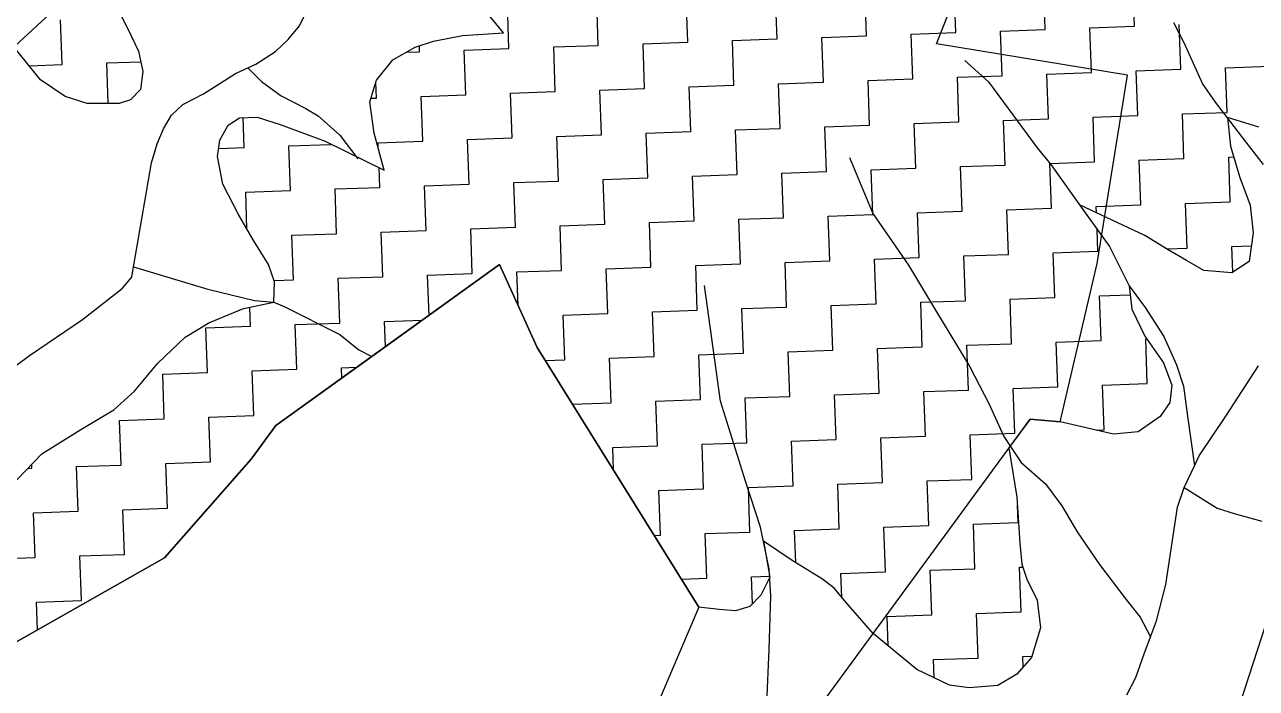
# Model space of a CAD drawing. Header units: metres. Extents: x 267220 to 268866, y 2134324 to 2136627.
# Drawn here: x 267768.5 to 268185.8, y 2135237.1 to 2135461.9 of the extents above; entities that cross this region are included whole.
import ezdxf

# ---------------------------------------------------------------- set-up
doc = ezdxf.new("R2010")
doc.units = ezdxf.units.M
for name, color, linetype in [('LINE_WATER', 4, 'Continuous'), ('POLY_HATCH', 12, 'Continuous'), ('POLY_PARCEL', 6, 'Continuous'), ('V_BOUND_LINE', 7, 'Continuous')]:
    doc.layers.add(name, color=color, linetype=linetype)

msp = doc.modelspace()

# ---------------------------------------------------------------- linework, layer by layer
at = {"layer": 'LINE_WATER'}
for p, q in [((267861.58, 2135461.59), (267864.2, 2135466.86)), ((267857.83, 2135456.9), (267861.58, 2135461.59)), ((268161.43, 2135455.57), (268157.78, 2135462.55)), ((267853.49, 2135452.83), (267857.83, 2135456.9)), ((268167.55, 2135442.01), (268161.43, 2135455.57)), ((267846.78, 2135448.53), (267853.49, 2135452.83)), ((267839.89, 2135445.34), (267844.13, 2135447.3)), ((267844.13, 2135447.3), (267846.78, 2135448.53)), ((267844.13, 2135447.3), (267848.72, 2135442.65)), ((268087.06, 2135449.76), (268095.05, 2135442.55)), ((267829.06, 2135438.51), (267839.89, 2135445.34)), ((267848.72, 2135442.65), (267855.43, 2135437.81)), ((268095.05, 2135442.55), (268111.57, 2135420.19)), ((267822.05, 2135434.9), (267829.06, 2135438.51)), ((268171.93, 2135435.73), (268167.55, 2135442.01)), ((267818.25, 2135431.26), (267822.05, 2135434.9)), ((267855.43, 2135437.81), (267863.8, 2135433.52)), ((268182.34, 2135422.17), (268171.93, 2135435.73)), ((267815.61, 2135426.69), (267818.25, 2135431.26)), ((267863.8, 2135433.52), (267868, 2135431.01)), ((267868, 2135431.01), (267875.25, 2135424.5)), ((267813.41, 2135421.57), (267815.61, 2135426.69)), ((267811.54, 2135415.13), (267813.41, 2135421.57)), ((267875.25, 2135424.5), (267881.34, 2135416.5)), ((268188.24, 2135414.53), (268182.34, 2135422.17)), ((268111.57, 2135420.19), (268116.12, 2135414.55)), ((267805.97, 2135383), (267811.54, 2135415.13)), ((267881.34, 2135416.5), (267881.34, 2135416.5)), ((268047.96, 2135416.98), (268055.89, 2135397.94)), ((268116.12, 2135414.55), (268127.57, 2135398.53)), ((268055.89, 2135397.94), (268067.88, 2135380.48)), ((268127.57, 2135398.53), (268135.97, 2135386.74)), ((268135.97, 2135386.74), (268142.73, 2135373.45)), ((267804.8, 2135376.38), (267805.42, 2135379.88)), ((267805.42, 2135379.88), (267805.97, 2135383)), ((267805.42, 2135379.88), (267830.62, 2135372.33)), ((268067.88, 2135380.48), (268077.39, 2135364.63)), ((267801.58, 2135372.55), (267804.8, 2135376.38)), ((267788.08, 2135361.99), (267801.58, 2135372.55)), ((267830.62, 2135372.33), (267846.41, 2135368.46)), ((268004.21, 2135334.35), (267998.81, 2135373.51)), ((268142.73, 2135373.45), (268148.07, 2135366.15)), ((267846.41, 2135368.46), (267852.95, 2135367.91)), ((267852.95, 2135367.91), (267856.4, 2135366.47)), ((267856.4, 2135366.47), (267875.26, 2135356.97)), ((268077.39, 2135364.63), (268088.7, 2135345.95)), ((268148.07, 2135366.15), (268154.47, 2135356.23)), ((267770.16, 2135349.86), (267788.08, 2135361.99)), ((267875.26, 2135356.97), (267881.71, 2135351.73)), ((268154.47, 2135356.23), (268158.68, 2135346.72)), ((267881.71, 2135351.73), (267886.08, 2135349.49)), ((267760.88, 2135342.95), (267770.16, 2135349.86)), ((268158.68, 2135346.72), (268161.11, 2135339.44)), ((268175.43, 2135329.34), (268186.53, 2135346.34)), ((268088.7, 2135345.95), (268095.18, 2135333.61)), ((268161.11, 2135339.44), (268162.44, 2135329.34)), ((268012.68, 2135307.22), (268004.21, 2135334.35)), ((268095.18, 2135333.61), (268100.18, 2135322.44)), ((268162.44, 2135329.34), (268164.82, 2135312.47)), ((268166.43, 2135315.84), (268175.43, 2135329.34)), ((268100.18, 2135322.44), (268106.05, 2135313.58)), ((268106.05, 2135313.58), (268114.29, 2135306.39)), ((268164.82, 2135312.47), (268166.43, 2135315.84)), ((268161.33, 2135305.14), (268164.82, 2135312.47)), ((268017.82, 2135291.7), (268012.68, 2135307.22)), ((268114.29, 2135306.39), (268119.88, 2135298.86)), ((268159.05, 2135298.46), (268161.33, 2135305.14)), ((268161.33, 2135305.14), (268172.48, 2135298.13)), ((268119.88, 2135298.86), (268125.02, 2135290.1)), ((268155.09, 2135272.25), (268159.05, 2135298.46)), ((268172.48, 2135298.13), (268178.22, 2135296.29)), ((268178.22, 2135296.29), (268187.63, 2135293.68)), ((268020.75, 2135277.55), (268017.82, 2135291.7)), ((268125.02, 2135290.1), (268132.67, 2135279.02)), ((268021.32, 2135268.39), (268020.75, 2135277.55)), ((268132.67, 2135279.02), (268141.56, 2135267.25)), ((268151.97, 2135259.99), (268155.09, 2135272.25)), ((268020.76, 2135250.24), (268021.32, 2135268.39)), ((268141.56, 2135267.25), (268146.37, 2135261.14)), ((268146.37, 2135261.14), (268149.9, 2135254.48)), ((268149.9, 2135254.48), (268151.97, 2135259.99)), ((268147.78, 2135248.81), (268149.9, 2135254.48)), ((268019.96, 2135231.97), (268020.76, 2135250.24)), ((268144.95, 2135240.71), (268147.78, 2135248.81)), ((268141.9, 2135234.82), (268144.95, 2135240.71))]:
    msp.add_line(p, q, dxfattribs=at)
at = {"layer": 'POLY_HATCH', "linetype": 'Continuous'}
for p, q in [((268114.23, 2135460.32), (268113.69, 2135475.46)), ((268144.5, 2135461.41), (268143.96, 2135476.54)), ((268023.41, 2135457.08), (268022.87, 2135472.21)), ((268053.68, 2135458.16), (268053.14, 2135473.3)), ((268083.95, 2135459.24), (268083.41, 2135474.38)), ((267932.59, 2135453.83), (267932.05, 2135468.97)), ((267962.86, 2135454.91), (267962.32, 2135470.05)), ((267993.13, 2135456), (267992.59, 2135471.13)), ((267781.22, 2135448.42), (267780.68, 2135463.56)), ((268068.82, 2135458.7), (268083.95, 2135459.24)), ((268099.09, 2135459.78), (268114.23, 2135460.32)), ((268099.63, 2135444.65), (268099.09, 2135459.78)), ((268129.36, 2135460.87), (268144.5, 2135461.41)), ((268129.9, 2135445.73), (268129.36, 2135460.87)), ((268160.18, 2135446.81), (268159.64, 2135461.95)), ((267902.32, 2135452.75), (267902.24, 2135454.81)), ((267947.73, 2135454.37), (267962.86, 2135454.91)), ((267978, 2135455.46), (267993.13, 2135456)), ((267978.54, 2135440.32), (267978, 2135455.46)), ((268008.27, 2135456.54), (268023.41, 2135457.08)), ((268008.81, 2135441.4), (268008.27, 2135456.54)), ((268038.54, 2135457.62), (268053.68, 2135458.16)), ((268039.09, 2135442.48), (268038.54, 2135457.62)), ((268069.36, 2135443.56), (268068.82, 2135458.7)), ((267897.78, 2135452.59), (267902.32, 2135452.75)), ((267917.45, 2135453.29), (267932.59, 2135453.83)), ((267917.99, 2135438.16), (267917.45, 2135453.29)), ((267948.27, 2135439.24), (267947.73, 2135454.37)), ((267770.06, 2135448.02), (267781.22, 2135448.42)), ((267796.36, 2135448.96), (267807.83, 2135449.37)), ((267796.85, 2135435.24), (267796.36, 2135448.96)), ((268145.04, 2135446.27), (268160.18, 2135446.81)), ((268145.58, 2135431.13), (268145.04, 2135446.27)), ((268175.31, 2135447.35), (268190.45, 2135447.89)), ((268175.85, 2135432.21), (268175.31, 2135447.35)), ((267887.72, 2135437.07), (267887.53, 2135442.46)), ((268023.95, 2135441.94), (268039.09, 2135442.48)), ((268054.22, 2135443.02), (268069.36, 2135443.56)), ((268054.76, 2135427.89), (268054.22, 2135443.02)), ((268084.49, 2135444.11), (268099.63, 2135444.65)), ((268085.04, 2135428.97), (268084.49, 2135444.11)), ((268114.77, 2135445.19), (268129.9, 2135445.73)), ((268115.31, 2135430.05), (268114.77, 2135445.19)), ((267902.86, 2135437.61), (267917.99, 2135438.16)), ((267933.13, 2135438.7), (267948.27, 2135439.24)), ((267933.67, 2135423.56), (267933.13, 2135438.7)), ((267963.4, 2135439.78), (267978.54, 2135440.32)), ((267963.94, 2135424.64), (267963.4, 2135439.78)), ((267993.68, 2135440.86), (268008.81, 2135441.4)), ((267994.22, 2135425.72), (267993.68, 2135440.86)), ((268024.49, 2135426.81), (268023.95, 2135441.94)), ((267885.82, 2135437.01), (267887.72, 2135437.07)), ((267903.4, 2135422.48), (267902.86, 2135437.61)), ((267842.85, 2135420.31), (267842.49, 2135430.41)), ((268100.17, 2135429.51), (268115.31, 2135430.05)), ((268130.45, 2135430.59), (268145.58, 2135431.13)), ((268130.99, 2135415.46), (268130.45, 2135430.59)), ((268160.72, 2135431.67), (268175.85, 2135432.21)), ((268161.26, 2135416.54), (268160.72, 2135431.67)), ((267979.08, 2135425.18), (267994.22, 2135425.72)), ((268009.35, 2135426.26), (268024.49, 2135426.81)), ((268009.89, 2135411.13), (268009.35, 2135426.26)), ((268039.63, 2135427.35), (268054.76, 2135427.89)), ((268040.17, 2135412.21), (268039.63, 2135427.35)), ((268069.9, 2135428.43), (268085.04, 2135428.97)), ((268070.44, 2135413.29), (268069.9, 2135428.43)), ((268100.71, 2135414.37), (268100.17, 2135429.51)), ((267857.99, 2135420.85), (267872.4, 2135421.37)), ((267888.26, 2135421.94), (267903.4, 2135422.48)), ((267888.33, 2135419.93), (267888.26, 2135421.94)), ((267918.53, 2135423.02), (267933.67, 2135423.56)), ((267919.08, 2135407.88), (267918.53, 2135423.02)), ((267948.81, 2135424.1), (267963.94, 2135424.64)), ((267949.35, 2135408.96), (267948.81, 2135424.1)), ((267979.62, 2135410.05), (267979.08, 2135425.18)), ((267834.23, 2135420.01), (267842.85, 2135420.31)), ((267858.53, 2135405.72), (267857.99, 2135420.85)), ((268176.4, 2135417.08), (268178.05, 2135417.14)), ((268176.94, 2135401.94), (268176.4, 2135417.08)), ((267888.8, 2135406.8), (267888.56, 2135413.49)), ((268055.3, 2135412.75), (268070.44, 2135413.29)), ((268085.58, 2135413.83), (268100.71, 2135414.37)), ((268086.12, 2135398.7), (268085.58, 2135413.83)), ((268115.85, 2135414.91), (268130.99, 2135415.46)), ((268116.39, 2135399.78), (268115.85, 2135414.91)), ((268146.12, 2135416), (268161.26, 2135416.54)), ((268146.66, 2135400.86), (268146.12, 2135416)), ((267934.21, 2135408.42), (267949.35, 2135408.96)), ((267964.48, 2135409.51), (267979.62, 2135410.05)), ((267965.03, 2135394.37), (267964.48, 2135409.51)), ((267994.76, 2135410.59), (268009.89, 2135411.13)), ((267995.3, 2135395.45), (267994.76, 2135410.59)), ((268025.03, 2135411.67), (268040.17, 2135412.21)), ((268025.57, 2135396.53), (268025.03, 2135411.67)), ((268055.84, 2135397.61), (268055.3, 2135412.75)), ((267843.39, 2135405.18), (267858.53, 2135405.72)), ((267843.84, 2135392.65), (267843.39, 2135405.18)), ((267873.67, 2135406.26), (267888.8, 2135406.8)), ((267874.21, 2135391.12), (267873.67, 2135406.26)), ((267903.94, 2135407.34), (267919.08, 2135407.88)), ((267904.48, 2135392.2), (267903.94, 2135407.34)), ((267934.75, 2135393.29), (267934.21, 2135408.42)), ((268131.53, 2135400.32), (268146.66, 2135400.86)), ((268161.8, 2135401.4), (268176.94, 2135401.94)), ((268162.34, 2135386.26), (268161.8, 2135401.4)), ((268010.44, 2135395.99), (268025.57, 2135396.53)), ((268040.71, 2135397.07), (268055.84, 2135397.61)), ((268041.25, 2135381.94), (268040.71, 2135397.07)), ((268070.98, 2135398.16), (268086.12, 2135398.7)), ((268071.52, 2135383.02), (268070.98, 2135398.16)), ((268101.25, 2135399.24), (268116.39, 2135399.78)), ((268101.8, 2135384.1), (268101.25, 2135399.24)), ((268131.6, 2135398.22), (268131.53, 2135400.32)), ((267889.34, 2135391.66), (267904.48, 2135392.2)), ((267919.62, 2135392.75), (267934.75, 2135393.29)), ((267920.16, 2135377.61), (267919.62, 2135392.75)), ((267949.89, 2135393.83), (267965.03, 2135394.37)), ((267950.43, 2135378.69), (267949.89, 2135393.83)), ((267980.16, 2135394.91), (267995.3, 2135395.45)), ((267980.7, 2135379.77), (267980.16, 2135394.91)), ((268010.98, 2135380.85), (268010.44, 2135395.99)), ((268132.07, 2135385.18), (268131.8, 2135392.59)), ((267859.07, 2135390.58), (267874.21, 2135391.12)), ((267859.61, 2135375.45), (267859.07, 2135390.58)), ((267889.88, 2135376.53), (267889.34, 2135391.66)), ((268086.66, 2135383.56), (268101.8, 2135384.1)), ((268116.93, 2135384.64), (268132.07, 2135385.18)), ((268117.47, 2135369.51), (268116.93, 2135384.64)), ((268155.4, 2135386.02), (268162.34, 2135386.26)), ((268177.48, 2135386.81), (268184.05, 2135387.04)), ((268177.79, 2135378.11), (268177.48, 2135386.81)), ((267965.57, 2135379.23), (267980.7, 2135379.77)), ((267995.84, 2135380.31), (268010.98, 2135380.85)), ((267996.38, 2135365.18), (267995.84, 2135380.31)), ((268026.11, 2135381.4), (268041.25, 2135381.94)), ((268026.65, 2135366.26), (268026.11, 2135381.4)), ((268056.39, 2135382.48), (268071.52, 2135383.02)), ((268056.93, 2135367.34), (268056.39, 2135382.48)), ((268087.2, 2135368.42), (268086.66, 2135383.56)), ((267853.12, 2135375.21), (267859.61, 2135375.45)), ((267874.75, 2135375.99), (267889.88, 2135376.53)), ((267875.29, 2135360.85), (267874.75, 2135375.99)), ((267905.02, 2135377.07), (267920.16, 2135377.61)), ((267905.51, 2135363.45), (267905.02, 2135377.07)), ((267935.29, 2135378.15), (267950.43, 2135378.69)), ((267935.7, 2135366.75), (267935.29, 2135378.15)), ((267966.11, 2135364.1), (267965.57, 2135379.23)), ((268041.79, 2135366.8), (268056.93, 2135367.34)), ((268072.06, 2135367.88), (268087.2, 2135368.42)), ((268072.6, 2135352.75), (268072.06, 2135367.88)), ((268102.34, 2135368.96), (268117.47, 2135369.51)), ((268102.88, 2135353.83), (268102.34, 2135368.96)), ((268132.61, 2135370.05), (268143.06, 2135370.42)), ((268133.15, 2135354.91), (268132.61, 2135370.05)), ((267845.02, 2135359.77), (267844.78, 2135366.24)), ((267950.97, 2135363.55), (267966.11, 2135364.1)), ((267951.51, 2135348.42), (267950.97, 2135363.55)), ((267981.24, 2135364.64), (267996.38, 2135365.18)), ((267981.79, 2135349.5), (267981.24, 2135364.64)), ((268011.52, 2135365.72), (268026.65, 2135366.26)), ((268012.06, 2135350.58), (268011.52, 2135365.72)), ((268042.33, 2135351.66), (268041.79, 2135366.8)), ((267829.88, 2135359.23), (267845.02, 2135359.77)), ((267830.42, 2135344.09), (267829.88, 2135359.23)), ((267860.15, 2135360.31), (267875.29, 2135360.85)), ((267860.69, 2135345.17), (267860.15, 2135360.31)), ((267890.43, 2135361.39), (267903.27, 2135361.85)), ((267890.73, 2135352.84), (267890.43, 2135361.39)), ((268118.01, 2135354.37), (268133.15, 2135354.91)), ((268148.29, 2135355.45), (268148.62, 2135355.46)), ((268148.83, 2135340.31), (268148.29, 2135355.45)), ((267996.92, 2135350.04), (268012.06, 2135350.58)), ((268027.19, 2135351.12), (268042.33, 2135351.66)), ((268027.74, 2135335.99), (268027.19, 2135351.12)), ((268057.47, 2135352.2), (268072.6, 2135352.75)), ((268058.01, 2135337.07), (268057.47, 2135352.2)), ((268087.74, 2135353.29), (268102.88, 2135353.83)), ((268088.28, 2135338.15), (268087.74, 2135353.29)), ((268118.55, 2135339.23), (268118.01, 2135354.37)), ((267944.88, 2135348.18), (267951.51, 2135348.42)), ((267966.65, 2135348.96), (267981.79, 2135349.5)), ((267967.19, 2135333.82), (267966.65, 2135348.96)), ((267997.46, 2135334.9), (267996.92, 2135350.04)), ((267815.28, 2135343.55), (267830.42, 2135344.09)), ((267815.82, 2135328.41), (267815.28, 2135343.55)), ((267845.56, 2135344.63), (267860.69, 2135345.17)), ((267846.1, 2135329.49), (267845.56, 2135344.63)), ((267875.83, 2135345.71), (267881.08, 2135345.9)), ((267875.95, 2135342.22), (267875.83, 2135345.71)), ((268073.15, 2135337.61), (268088.28, 2135338.15)), ((268103.42, 2135338.69), (268118.55, 2135339.23)), ((268103.96, 2135323.55), (268103.42, 2135338.69)), ((268133.69, 2135339.77), (268148.83, 2135340.31)), ((268134.23, 2135324.64), (268133.69, 2135339.77)), ((267954.1, 2135333.35), (267967.19, 2135333.82)), ((267982.33, 2135334.36), (267997.46, 2135334.9)), ((267982.87, 2135319.23), (267982.33, 2135334.36)), ((268012.6, 2135335.45), (268027.74, 2135335.99)), ((268013.14, 2135320.31), (268012.6, 2135335.45)), ((268042.87, 2135336.53), (268058.01, 2135337.07)), ((268043.41, 2135321.39), (268042.87, 2135336.53)), ((268073.69, 2135322.47), (268073.15, 2135337.61)), ((267830.96, 2135328.95), (267846.1, 2135329.49)), ((267800.69, 2135327.87), (267815.82, 2135328.41)), ((267801.23, 2135312.74), (267800.69, 2135327.87)), ((267831.5, 2135313.82), (267830.96, 2135328.95)), ((268028.28, 2135320.85), (268043.41, 2135321.39)), ((268058.55, 2135321.93), (268073.69, 2135322.47)), ((268059.09, 2135306.8), (268058.55, 2135321.93)), ((268088.82, 2135323.01), (268103.96, 2135323.55)), ((268089.36, 2135307.88), (268088.82, 2135323.01)), ((268131.54, 2135324.54), (268134.23, 2135324.64)), ((267967.73, 2135318.69), (267982.87, 2135319.23)), ((267968, 2135311.01), (267967.73, 2135318.69)), ((267998, 2135319.77), (268013.14, 2135320.31)), ((267998.54, 2135304.63), (267998, 2135319.77)), ((268028.82, 2135305.71), (268028.28, 2135320.85)), ((267770.96, 2135311.65), (267770.91, 2135312.96)), ((267786.09, 2135312.19), (267801.23, 2135312.74)), ((267816.37, 2135313.28), (267831.5, 2135313.82)), ((267816.91, 2135298.14), (267816.37, 2135313.28)), ((267769.61, 2135311.61), (267770.96, 2135311.65)), ((267786.63, 2135297.06), (267786.09, 2135312.19)), ((267983.41, 2135304.09), (267998.54, 2135304.63)), ((268013.68, 2135305.17), (268028.82, 2135305.71)), ((268014.22, 2135290.04), (268013.68, 2135305.17)), ((268043.95, 2135306.25), (268059.09, 2135306.8)), ((268044.49, 2135291.12), (268043.95, 2135306.25)), ((268074.23, 2135307.34), (268089.36, 2135307.88)), ((268074.77, 2135292.2), (268074.23, 2135307.34)), ((267983.95, 2135288.95), (267983.41, 2135304.09)), ((267771.5, 2135296.52), (267786.63, 2135297.06)), ((267772.04, 2135281.38), (267771.5, 2135296.52)), ((267801.77, 2135297.6), (267816.91, 2135298.14)), ((267802.31, 2135282.46), (267801.77, 2135297.6)), ((268105.04, 2135293.28), (268104.83, 2135299.16)), ((268059.63, 2135291.66), (268074.77, 2135292.2)), ((268089.9, 2135292.74), (268105.04, 2135293.28)), ((268090.45, 2135277.6), (268089.9, 2135292.74)), ((267981.77, 2135288.88), (267983.95, 2135288.95)), ((267999.09, 2135289.49), (268014.22, 2135290.04)), ((267999.63, 2135274.36), (267999.09, 2135289.49)), ((268029.36, 2135290.58), (268044.49, 2135291.12)), ((268029.75, 2135279.56), (268029.36, 2135290.58)), ((268060.17, 2135276.52), (268059.63, 2135291.66)), ((267756.9, 2135280.84), (267772.04, 2135281.38)), ((267787.17, 2135281.92), (267802.31, 2135282.46)), ((267787.72, 2135266.79), (267787.17, 2135281.92)), ((268045.04, 2135275.98), (268060.17, 2135276.52)), ((268045.32, 2135267.91), (268045.04, 2135275.98)), ((268075.31, 2135277.06), (268090.45, 2135277.6)), ((268075.85, 2135261.93), (268075.31, 2135277.06)), ((268105.58, 2135278.15), (268106.43, 2135278.18)), ((268106.12, 2135263.01), (268105.58, 2135278.15)), ((267991, 2135274.05), (267999.63, 2135274.36)), ((268014.76, 2135274.9), (268020.85, 2135275.12)), ((268015.09, 2135265.71), (268014.76, 2135274.9)), ((267772.58, 2135266.24), (267787.72, 2135266.79)), ((267772.91, 2135256.89), (267772.58, 2135266.24)), ((268090.99, 2135262.47), (268106.12, 2135263.01)), ((268060.71, 2135261.39), (268075.85, 2135261.93)), ((268061.07, 2135251.48), (268060.71, 2135261.39)), ((268091.53, 2135247.33), (268090.99, 2135262.47)), ((268076.39, 2135246.79), (268091.53, 2135247.33)), ((268076.61, 2135240.65), (268076.39, 2135246.79)), ((268106.66, 2135247.87), (268109.73, 2135247.98)), ((268106.79, 2135244.3), (268106.66, 2135247.87))]:
    msp.add_line(p, q, dxfattribs=at)
at = {"layer": 'POLY_HATCH'}
for p, q in [((267798.94, 2135469.34), (267803.32, 2135460.71)), ((267930.7, 2135459.17), (267922.4, 2135469.37)), ((267803.32, 2135460.71), (267807.03, 2135452.92)), ((267916.8, 2135458.24), (267930.7, 2135459.17)), ((267900.86, 2135454.35), (267907, 2135456.39)), ((267907, 2135456.39), (267916.8, 2135458.24)), ((267773.93, 2135443.27), (267764.87, 2135454.41)), ((267807.03, 2135452.92), (267808.56, 2135446.11)), ((267893.3, 2135450.01), (267900.86, 2135454.35)), ((267887.75, 2135443.17), (267893.3, 2135450.01)), ((267782.28, 2135437.57), (267773.93, 2135443.27)), ((267808.56, 2135446.11), (267807.71, 2135439.98)), ((267885.44, 2135435.8), (267887.75, 2135443.17)), ((267807.71, 2135439.98), (267804.41, 2135436.43)), ((267789.66, 2135435.26), (267782.28, 2135437.57)), ((267800.59, 2135435.22), (267789.66, 2135435.26)), ((267804.41, 2135436.43), (267800.59, 2135435.22)), ((267886.9, 2135425.14), (267885.44, 2135435.8)), ((267837.49, 2135427.88), (267841.26, 2135430.37)), ((267841.26, 2135430.37), (267847.26, 2135430.58)), ((267847.26, 2135430.58), (267855.06, 2135428.08)), ((268186.59, 2135427.22), (268175.99, 2135430.43)), ((268175.99, 2135430.43), (268176.98, 2135420.72)), ((267834.67, 2135422.85), (267837.49, 2135427.88)), ((267855.06, 2135428.08), (267870.27, 2135422.41)), ((267833.8, 2135417.25), (267834.67, 2135422.85)), ((267870.27, 2135422.41), (267890.34, 2135412.62)), ((267890.34, 2135412.62), (267886.9, 2135425.14)), ((267835.63, 2135407.88), (267833.8, 2135417.25)), ((268176.98, 2135420.72), (268180.15, 2135410.12)), ((268180.15, 2135410.12), (268183.7, 2135400.82)), ((267840.93, 2135397.57), (267835.63, 2135407.88)), ((268148.05, 2135390.55), (268125.89, 2135400.88)), ((268125.89, 2135400.88), (268135.97, 2135386.74)), ((268183.7, 2135400.82), (268184.67, 2135391.43)), ((267845.95, 2135389.08), (267840.93, 2135397.57)), ((267851.18, 2135380.69), (267845.95, 2135389.08)), ((268155.94, 2135385.69), (268148.05, 2135390.55)), ((268184.67, 2135391.43), (268183.31, 2135381.74)), ((268135.97, 2135386.74), (268142.73, 2135373.45)), ((268162.07, 2135382.05), (268155.94, 2135385.69)), ((267853.11, 2135374.76), (267851.18, 2135380.69)), ((267929.39, 2135380.62), (267853.58, 2135326.14)), ((267942.17, 2135352.54), (267929.39, 2135380.62)), ((268167.98, 2135378.62), (268162.07, 2135382.05)), ((268183.31, 2135381.74), (268177.44, 2135377.88)), ((268177.44, 2135377.88), (268167.98, 2135378.62)), ((267852.95, 2135367.91), (267853.11, 2135374.76)), ((268142.73, 2135373.45), (268143.58, 2135365.53)), ((267842.71, 2135365.82), (267852.95, 2135367.91)), ((267830.88, 2135360.9), (267842.71, 2135365.82)), ((268143.58, 2135365.53), (268147.98, 2135356.37)), ((267822.91, 2135356.11), (267830.88, 2135360.9)), ((267813.58, 2135347.21), (267822.91, 2135356.11)), ((268147.98, 2135356.37), (268154.31, 2135347.38)), ((267996.86, 2135264.62), (267942.17, 2135352.54)), ((267805.77, 2135337.72), (267813.58, 2135347.21)), ((268154.31, 2135347.38), (268157.15, 2135339.77)), ((268157.15, 2135339.77), (268156.5, 2135333.96)), ((267798.7, 2135331.46), (267805.77, 2135337.72)), ((268156.5, 2135333.96), (268153.24, 2135329.13)), ((267787.58, 2135324.75), (267798.7, 2135331.46)), ((267853.58, 2135326.14), (267845.28, 2135314.68)), ((268109.1, 2135328.31), (268101.96, 2135318.55)), ((268119.33, 2135327.33), (268109.1, 2135328.31)), ((268137.38, 2135323.21), (268119.33, 2135327.33)), ((268153.24, 2135329.13), (268145.71, 2135323.93)), ((267774.37, 2135316.56), (267787.58, 2135324.75)), ((268145.71, 2135323.93), (268137.38, 2135323.21)), ((268101.96, 2135318.55), (268104.66, 2135301.81)), ((267760.52, 2135302.14), (267774.37, 2135316.56)), ((267845.28, 2135314.68), (267815.84, 2135281.34)), ((268104.66, 2135301.81), (268105.65, 2135286.21)), ((268028.47, 2135280.34), (268018.82, 2135286.89)), ((268018.82, 2135286.89), (268020.92, 2135274.7)), ((268105.65, 2135286.21), (268106.33, 2135279.16)), ((267815.84, 2135281.34), (267760.57, 2135249.86)), ((268038.77, 2135274.07), (268028.47, 2135280.34)), ((268106.33, 2135279.16), (268108.01, 2135274.08)), ((268020.92, 2135274.7), (268017.95, 2135268.61)), ((268042.74, 2135271), (268038.77, 2135274.07)), ((268108.01, 2135274.08), (268111.48, 2135266.92)), ((268017.95, 2135268.61), (268014.23, 2135264.84)), ((268047.44, 2135265.38), (268042.74, 2135271)), ((268111.48, 2135266.92), (268112.68, 2135257.53)), ((268003.76, 2135263.82), (267996.86, 2135264.62)), ((268009.35, 2135263.38), (268003.76, 2135263.82)), ((268014.23, 2135264.84), (268009.35, 2135263.38)), ((268055.97, 2135255.69), (268047.44, 2135265.38)), ((268070.73, 2135243.5), (268055.97, 2135255.69)), ((268112.68, 2135257.53), (268109.6, 2135247.57)), ((268109.6, 2135247.57), (268104.66, 2135241.82)), ((268081.86, 2135238.11), (268070.73, 2135243.5)), ((268104.66, 2135241.82), (268098.15, 2135238.05)), ((268088.53, 2135237.28), (268081.86, 2135238.11)), ((268098.15, 2135238.05), (268088.53, 2135237.28))]:
    msp.add_line(p, q, dxfattribs=at)
at = {"layer": 'POLY_PARCEL'}
for p, q in [((268033.94, 2135703.44), (267681.51, 2135377.25)), ((268077.45, 2135455.46), (268111.63, 2135542.96)), ((268142.09, 2135444.78), (268077.45, 2135455.46)), ((268131.87, 2135380.98), (268142.09, 2135444.78)), ((268119.33, 2135327.33), (268131.87, 2135380.98)), ((268038.1, 2135231.26), (268109.1, 2135328.31)), ((268109.1, 2135328.31), (268119.33, 2135327.33)), ((268148.53, 2135134.18), (268193.49, 2135272.54))]:
    msp.add_line(p, q, dxfattribs=at)
at = {"layer": 'V_BOUND_LINE'}
for p, q in [((267886.08, 2135349.49), (267929.39, 2135380.62)), ((267929.39, 2135380.62), (267942.17, 2135352.54)), ((267942.17, 2135352.54), (267996.86, 2135264.62)), ((267853.58, 2135326.14), (267886.08, 2135349.49)), ((267845.28, 2135314.68), (267853.58, 2135326.14)), ((267815.84, 2135281.34), (267845.28, 2135314.68)), ((267760.57, 2135249.86), (267815.84, 2135281.34)), ((267996.86, 2135264.62), (267970.64, 2135202.96))]:
    msp.add_line(p, q, dxfattribs=at)

doc.saveas('drawing.dxf')
